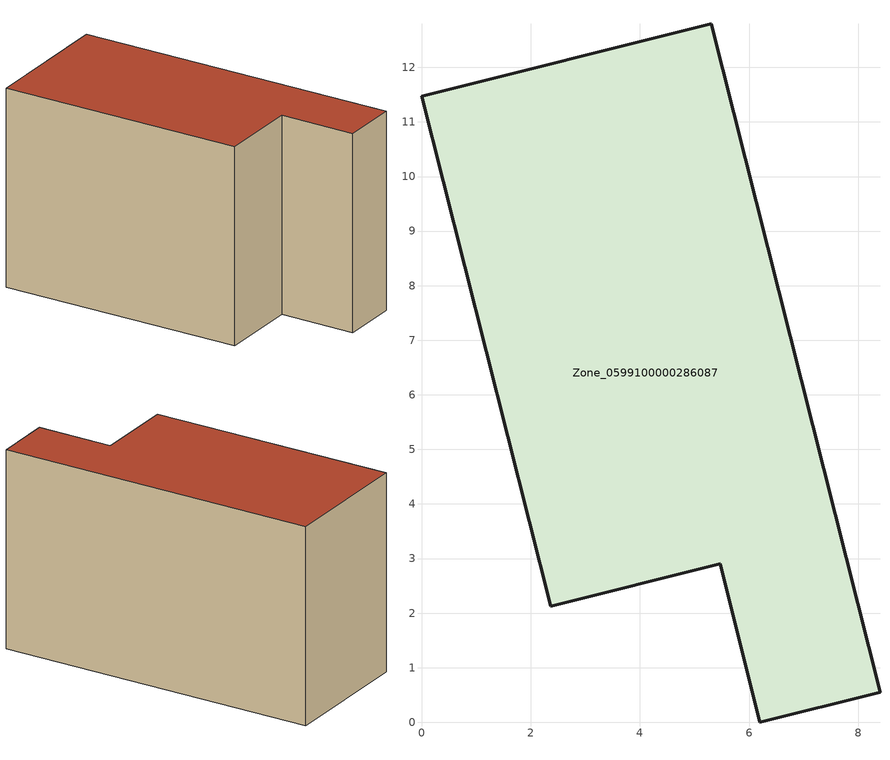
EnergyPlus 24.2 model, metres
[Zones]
Zone_0599100000286087
 floor ground (C_G): 5.47,2.9 2.37,2.13 0,11.47 5.31,12.8 8.4,0.55 6.2,0 z0
 wall outside (C_F): 5.31,12.8 0,11.47 2.37,2.13 5.47,2.9 6.2,0 8.4,0.55 5.31,12.8 z0:7.85
 roof outside (C_R): 6.2,0 8.4,0.55 5.31,12.8 0,11.47 2.37,2.13 5.47,2.9 z7.85
[BUILDING]
Pand.0599100000286087: North Axis=0; Terrain=City; Loads Convergence Tolerance Value=0.04; Temperature Convergence Tolerance Value=0.4; Solar Distribution=FullExterior; Maximum Number of Warmup Days=25; Minimum Number of Warmup Days=1
[Site:Location]
Rotterdam.The.Hague.AP_ZH_NLD Design_Conditions: Latitude=51.96; Longitude=4.45; Time Zone=1; Elevation=-4.5
[SITE:GROUNDTEMPERATURE:BUILDINGSURFACE]
18, 18, 18, 18, 18, 18, 18, 18, 18, 18, 18, 18
[MATERIAL] Thermal Absorptance=0.9; Solar Absorptance=0.7; Visible Absorptance=0.7
Name | Roughness | Thickness | Conductivity | Density | Specific Heat
G.TI.1975-1991 | MediumSmooth | 0.15 | 0.288461 | 540 | 1210
F.TI.1975-1991 | Rough | 0.3 | 0.230769 | 1920 | 840
R.TI.1975-1991 | MediumRough | 0.2 | 0.153846 | 1500 | 1000
[CONSTRUCTION]
C_G: G.TI.1975-1991
C_F: F.TI.1975-1991
C_R: R.TI.1975-1991
[ZONE]
Zone_0599100000286087: Type=1; Multiplier=1; Ceiling Height=Autocalculate; Volume=Autocalculate; Floor Area=autocalculate; Part of Total Floor Area=Yes
[ZONEINFILTRATION:DESIGNFLOWRATE]
Infil_Zone_0599100000286087: Zone or ZoneList or Space or SpaceList=Zone_0599100000286087; Schedule=AlwaysOn; Design Flow Rate Calculation Method=Flow/Area; Flow Rate per Floor Area=0.003; Constant Term Coefficient=1; Temperature Term Coefficient=0; Velocity Term Coefficient=0; Velocity Squared Term Coefficient=0
[HVACTEMPLATE:ZONE:IDEALLOADSAIRSYSTEM]
Zone_0599100000286087: Maximum Heating Supply Air Temperature=50; Minimum Cooling Supply Air Temperature=13; Maximum Heating Supply Air Humidity Ratio=0.0156; Minimum Cooling Supply Air Humidity Ratio=0.0077; Heating Limit=NoLimit; Cooling Limit=NoLimit; Dehumidification Control Type=ConstantSensibleHeatRatio; Cooling Sensible Heat Ratio=0.7; Dehumidification Setpoint=60; Humidification Control Type=None; Humidification Setpoint=30; Outdoor Air Method=None; Outdoor Air Flow Rate per Person=0.00944; Outdoor Air Flow Rate per Zone Floor Area=0; Outdoor Air Flow Rate per Zone=0; Demand Controlled Ventilation Type=None; Outdoor Air Economizer Type=NoEconomizer; Heat Recovery Type=None; Sensible Heat Recovery Effectiveness=0.7; Latent Heat Recovery Effectiveness=0.65
[ZONECONTROL:THERMOSTAT]
ThermostatControl_Zone_0599100000286087: Zone or ZoneList=Zone_0599100000286087; Control Type Schedule=DualSetpointControlType; Control 1=Thermostat_Zone_0599100000286087; Temperature Difference Between Cutout And Setpoint=0
[THERMOSTATSETPOINT:DUALSETPOINT]
Thermostat_Zone_0599100000286087: Heating Setpoint Temperature Schedule=HeatingSetpoint_Zone_0599100000286087; Cooling Setpoint Temperature Schedule=CoolingSetpoint_Zone_0599100000286087
[SCHEDULE:COMPACT]
HeatingSetpoint_Zone_0599100000286087: Through: 12/31, For: AllDays, Until: 24:00, 21
CoolingSetpoint_Zone_0599100000286087: Through: 12/31, For: AllDays, Until: 24:00, 24
DualSetpointControlType: Through: 12/31, For: AllDays, Until: 24:00, 4
AlwaysOn: Through: 12/31, For: AllDays, Until: 24:00, 1
